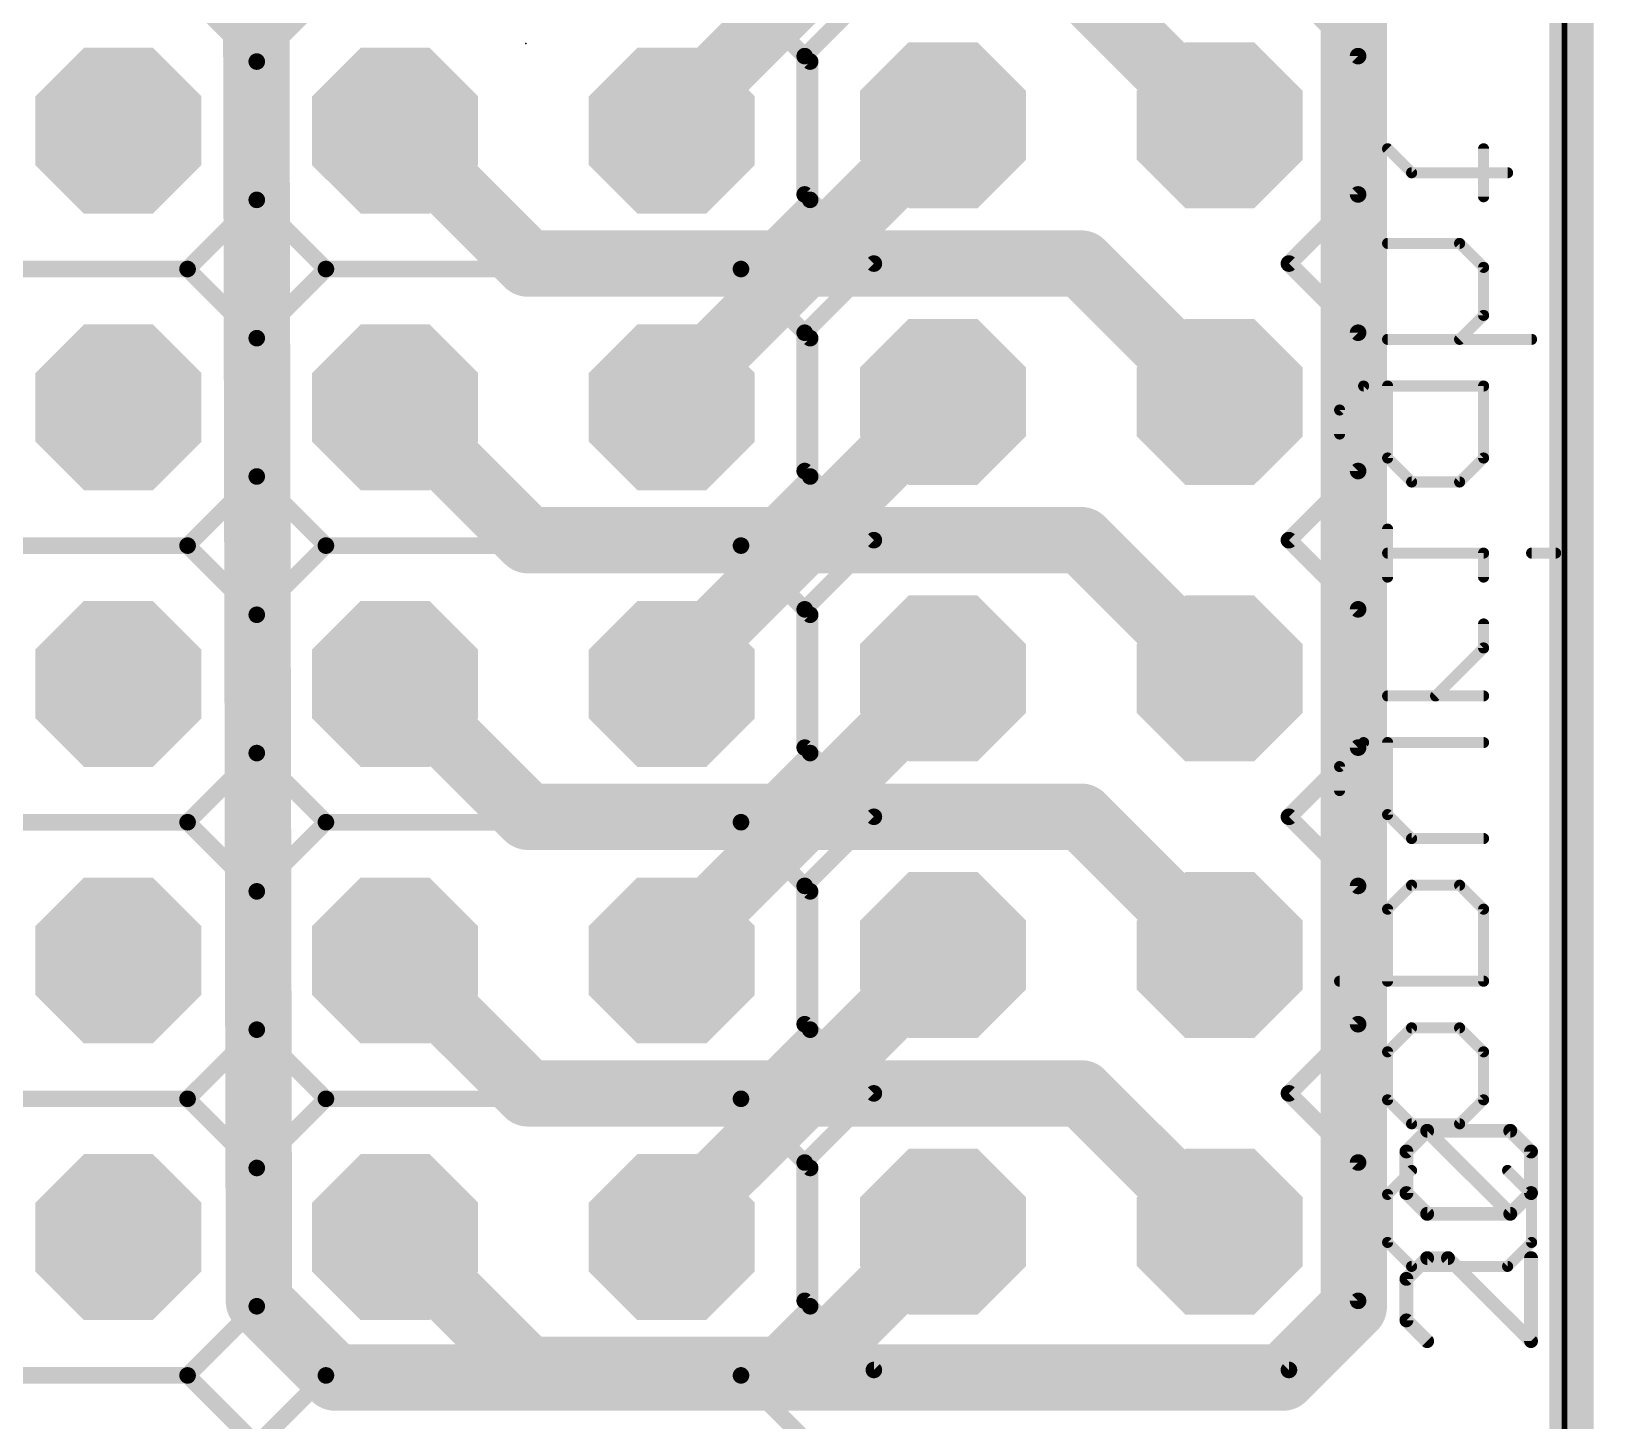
# Model space of a CAD drawing. Extents: x 0.7 to 92.9, y 0.2 to 40.4.
# Drawn here: x 36.46 to 50.8, y 7.2 to 19.96 of the extents above; entities that cross this region are included whole.
import ezdxf

# ---------------------------------------------------------------- set-up
doc = ezdxf.new("R2010")
doc.units = 0
for name, color, linetype in [('1', 14, 'CONTINUOUS'), ('16', 174, 'CONTINUOUS'), ('17', 94, 'CONTINUOUS'), ('20', 178, 'CONTINUOUS'), ('21', 250, 'CONTINUOUS'), ('23', 178, 'CONTINUOUS'), ('51', 250, 'CONTINUOUS')]:
    doc.layers.add(name, color=color, linetype=linetype)

# ---------------------------------------------------------------- blocks, each defined once
blk = doc.blocks.new('RECT')
blk.add_solid([(-0.5, -0.5), (0.5, -0.5), (-0.5, 0.5), (0.5, 0.5)])
blk = doc.blocks.new('OCTAGONP')
at = {"const_width": 0.5}
blk.add_lwpolyline([(-0.25, -0.1036), (-0.25, 0.1036), (-0.1036, 0.25), (0.1036, 0.25), (0.25, 0.1036), (0.25, -0.1036), (0.1036, -0.25), (-0.1036, -0.25), (-0.25, -0.1036), (-0.25, 0.1036)], dxfattribs=at)

msp = doc.modelspace()

# ---------------------------------------------------------------- linework, layer by layer
at = {"layer": '1', "const_width": 0.6096}
for points in [[(44.83, 19.1), (43.56, 17.83)], [(41.02, 17.83), (39.8, 19.05)], [(43.56, 17.83), (41.02, 17.83)], [(41.02, 15.29), (39.8, 16.51)], [(44.83, 16.56), (43.56, 15.29)], [(43.56, 15.29), (41.02, 15.29)], [(41.02, 12.75), (39.8, 13.97)], [(44.83, 14.02), (43.56, 12.75)], [(43.56, 12.75), (41.02, 12.75)], [(44.83, 11.48), (43.56, 10.21)], [(41.02, 10.21), (39.8, 11.43)], [(43.56, 10.21), (41.02, 10.21)], [(41.02, 7.67), (39.8, 8.89)], [(44.83, 8.94), (43.56, 7.67)], [(43.56, 7.67), (41.02, 7.67)]]:
    msp.add_lwpolyline(points, dxfattribs=at)
at = {"layer": '1', "const_width": 0.3048}
for points in [[(44.9378, 18.9922, 1), (44.7222, 19.2078)], [(39.9078, 19.1578, 1), (39.6922, 18.9422)], [(41.02, 17.9824, 1), (41.02, 17.6776)], [(40.9122, 17.7222, 1), (41.1278, 17.9378)], [(43.4522, 17.9378, 1), (43.6678, 17.7222)], [(43.56, 17.6776, 1), (43.56, 17.9824)], [(39.9078, 16.6178, 1), (39.6922, 16.4022)], [(44.9378, 16.4522, 1), (44.7222, 16.6678)], [(41.02, 15.4424, 1), (41.02, 15.1376)], [(40.9122, 15.1822, 1), (41.1278, 15.3978)], [(43.4522, 15.3978, 1), (43.6678, 15.1822)], [(43.56, 15.1376, 1), (43.56, 15.4424)], [(39.9078, 14.0778, 1), (39.6922, 13.8622)], [(44.9378, 13.9122, 1), (44.7222, 14.1278)], [(41.02, 12.9024, 1), (41.02, 12.5976)], [(43.56, 12.5976, 1), (43.56, 12.9024)], [(40.9122, 12.6422, 1), (41.1278, 12.8578)], [(43.4522, 12.8578, 1), (43.6678, 12.6422)], [(44.9378, 11.3722, 1), (44.7222, 11.5878)], [(39.9078, 11.5378, 1), (39.6922, 11.3222)], [(41.02, 10.3624, 1), (41.02, 10.0576)], [(43.56, 10.0576, 1), (43.56, 10.3624)], [(40.9122, 10.1022, 1), (41.1278, 10.3178)], [(43.4522, 10.3178, 1), (43.6678, 10.1022)], [(39.9078, 8.9978, 1), (39.6922, 8.7822)], [(44.9378, 8.8322, 1), (44.7222, 9.0478)], [(41.02, 7.8224, 1), (41.02, 7.5176)], [(40.9122, 7.5622, 1), (41.1278, 7.7778)], [(43.4522, 7.7778, 1), (43.6678, 7.5622)], [(43.56, 7.5176, 1), (43.56, 7.8224)]]:
    msp.add_lwpolyline(points, format="xyb", dxfattribs=at)
at = {"layer": '16'}
for points, const_width in [([(50.6, 40.2), (50.6, 0.55)], 0.4064), ([(43.56, 20.37), (42.34, 19.15)], 0.6096), ([(47.37, 19.1), (46.1, 20.37)], 0.6096), ([(42.34, 19.15), (42.34, 19.05)], 0.6096), ([(43.56, 17.83), (42.34, 16.61)], 0.6096), ([(46.1, 17.83), (43.56, 17.83)], 0.6096), ([(47.37, 16.56), (46.1, 17.83)], 0.6096), ([(42.34, 16.61), (42.34, 16.51)], 0.6096), ([(43.56, 15.29), (42.34, 14.07)], 0.6096), ([(46.1, 15.29), (43.56, 15.29)], 0.6096), ([(47.37, 14.02), (46.1, 15.29)], 0.6096), ([(42.34, 14.07), (42.34, 13.97)], 0.6096), ([(43.56, 12.75), (42.34, 11.53)], 0.6096), ([(46.1, 12.75), (43.56, 12.75)], 0.6096), ([(47.37, 11.48), (46.1, 12.75)], 0.6096), ([(42.34, 11.53), (42.34, 11.43)], 0.6096), ([(43.56, 10.21), (42.34, 8.99)], 0.6096), ([(46.1, 10.21), (43.56, 10.21)], 0.6096), ([(47.37, 8.94), (46.1, 10.21)], 0.6096), ([(42.34, 8.99), (42.34, 8.89)], 0.6096)]:
    msp.add_lwpolyline(points, dxfattribs=dict(at, const_width=const_width))
at = {"layer": '16', "const_width": 0.3048}
for points in [[(42.2322, 19.2578, 1), (42.4478, 19.0422)], [(42.4924, 19.15, 1), (42.1876, 19.15)], [(47.2622, 18.9922, 1), (47.4778, 19.2078)], [(42.1876, 19.05, 1), (42.4924, 19.05)], [(43.56, 17.9824, 1), (43.56, 17.6776)], [(43.6678, 17.7222, 1), (43.4522, 17.9378)], [(46.2078, 17.9378, 1), (45.9922, 17.7222)], [(46.1, 17.6776, 1), (46.1, 17.9824)], [(42.2322, 16.7178, 1), (42.4478, 16.5022)], [(42.4924, 16.61, 1), (42.1876, 16.61)], [(47.2622, 16.4522, 1), (47.4778, 16.6678)], [(42.1876, 16.51, 1), (42.4924, 16.51)], [(43.56, 15.4424, 1), (43.56, 15.1376)], [(43.6678, 15.1822, 1), (43.4522, 15.3978)], [(46.2078, 15.3978, 1), (45.9922, 15.1822)], [(46.1, 15.1376, 1), (46.1, 15.4424)], [(42.4924, 14.07, 1), (42.1876, 14.07)], [(42.2322, 14.1778, 1), (42.4478, 13.9622)], [(47.2622, 13.9122, 1), (47.4778, 14.1278)], [(42.1876, 13.97, 1), (42.4924, 13.97)], [(43.56, 12.9024, 1), (43.56, 12.5976)], [(43.6678, 12.6422, 1), (43.4522, 12.8578)], [(46.2078, 12.8578, 1), (45.9922, 12.6422)], [(46.1, 12.5976, 1), (46.1, 12.9024)], [(42.2322, 11.6378, 1), (42.4478, 11.4222)], [(42.4924, 11.53, 1), (42.1876, 11.53)], [(47.2622, 11.3722, 1), (47.4778, 11.5878)], [(42.1876, 11.43, 1), (42.4924, 11.43)], [(43.56, 10.3624, 1), (43.56, 10.0576)], [(43.6678, 10.1022, 1), (43.4522, 10.3178)], [(46.2078, 10.3178, 1), (45.9922, 10.1022)], [(46.1, 10.0576, 1), (46.1, 10.3624)], [(42.2322, 9.0978, 1), (42.4478, 8.8822)], [(42.4924, 8.99, 1), (42.1876, 8.99)], [(47.2622, 8.8322, 1), (47.4778, 9.0478)], [(42.1876, 8.89, 1), (42.4924, 8.89)]]:
    msp.add_lwpolyline(points, format="xyb", dxfattribs=at)
at = {"layer": '20', "const_width": 0.05}
msp.add_lwpolyline([(50.535, 3.31), (50.535, 37.31)], dxfattribs=at)
at = {"layer": '21'}
for points, const_width in [([(37.895, 20.32), (38.53, 19.685)], 0.1524), ([(38.53, 19.685), (39.165, 20.32)], 0.1524), ([(42.975, 20.32), (43.61, 19.685)], 0.1524), ([(43.56, 19.735), (44.195, 20.37)], 0.1524), ([(48.005, 20.37), (48.64, 19.735)], 0.1524), ([(43.56, 18.465), (43.56, 19.735)], 0.1524), ([(48.64, 19.735), (48.64, 18.465)], 0.1524), ([(38.53, 19.685), (38.53, 18.415)], 0.1524), ([(38.53, 18.415), (38.53, 19.685)], 0.1524), ([(43.61, 19.685), (43.61, 18.415)], 0.1524), ([(44.195, 17.83), (43.56, 18.465)], 0.1524), ([(48.64, 18.465), (48.005, 17.83)], 0.1524), ([(37.895, 17.78), (38.53, 18.415)], 0.1524), ([(39.165, 17.78), (38.53, 18.415)], 0.1524), ([(42.975, 17.78), (43.61, 18.415)], 0.1524), ([(34.085, 17.78), (37.895, 17.78)], 0.1524), ([(38.53, 17.145), (37.895, 17.78)], 0.1524), ([(38.53, 17.145), (39.165, 17.78)], 0.1524), ([(39.165, 17.78), (42.975, 17.78)], 0.1524), ([(43.61, 17.145), (42.975, 17.78)], 0.1524), ([(44.195, 17.83), (43.56, 17.195)], 0.1524), ([(48.64, 17.195), (48.005, 17.83)], 0.1524), ([(38.53, 15.875), (38.53, 17.145)], 0.1524), ([(38.53, 15.875), (38.53, 17.145)], 0.1524), ([(43.56, 15.925), (43.56, 17.195)], 0.1524), ([(43.61, 15.875), (43.61, 17.145)], 0.1524), ([(48.64, 17.195), (48.64, 15.925)], 0.1524), ([(37.895, 15.24), (38.53, 15.875)], 0.1524), ([(39.165, 15.24), (38.53, 15.875)], 0.1524), ([(42.975, 15.24), (43.61, 15.875)], 0.1524), ([(44.195, 15.29), (43.56, 15.925)], 0.1524), ([(48.64, 15.925), (48.005, 15.29)], 0.1524), ([(43.56, 14.655), (44.195, 15.29)], 0.1524), ([(48.005, 15.29), (48.64, 14.655)], 0.1524), ([(34.085, 15.24), (37.895, 15.24)], 0.1524), ([(38.53, 14.605), (37.895, 15.24)], 0.1524), ([(38.53, 14.605), (39.165, 15.24)], 0.1524), ([(39.165, 15.24), (42.975, 15.24)], 0.1524), ([(43.61, 14.605), (42.975, 15.24)], 0.1524), ([(38.53, 13.335), (38.53, 14.605)], 0.1524), ([(38.53, 13.335), (38.53, 14.605)], 0.1524), ([(43.56, 14.655), (43.56, 13.385)], 0.1524), ([(43.61, 13.335), (43.61, 14.605)], 0.1524), ([(48.64, 14.655), (48.64, 13.385)], 0.1524), ([(37.895, 12.7), (38.53, 13.335)], 0.1524), ([(39.165, 12.7), (38.53, 13.335)], 0.1524), ([(42.975, 12.7), (43.61, 13.335)], 0.1524), ([(44.195, 12.75), (43.56, 13.385)], 0.1524), ([(48.005, 12.75), (48.64, 13.385)], 0.1524), ([(34.085, 12.7), (37.895, 12.7)], 0.1524), ([(38.53, 12.065), (37.895, 12.7)], 0.1524), ([(38.53, 12.065), (39.165, 12.7)], 0.1524), ([(39.165, 12.7), (42.975, 12.7)], 0.1524), ([(43.61, 12.065), (42.975, 12.7)], 0.1524), ([(44.195, 12.75), (43.56, 12.115)], 0.1524), ([(48.005, 12.75), (48.64, 12.115)], 0.1524), ([(38.53, 10.795), (38.53, 12.065)], 0.1524), ([(38.53, 10.795), (38.53, 12.065)], 0.1524), ([(43.56, 12.115), (43.56, 10.845)], 0.1524), ([(43.61, 10.795), (43.61, 12.065)], 0.1524), ([(48.64, 12.115), (48.64, 10.845)], 0.1524), ([(44.195, 10.21), (43.56, 10.845)], 0.1524), ([(48.005, 10.21), (48.64, 10.845)], 0.1524), ([(37.895, 10.16), (38.53, 10.795)], 0.1524), ([(39.165, 10.16), (38.53, 10.795)], 0.1524), ([(42.975, 10.16), (43.61, 10.795)], 0.1524), ([(34.085, 10.16), (37.895, 10.16)], 0.1524), ([(38.53, 9.525), (37.895, 10.16)], 0.1524), ([(38.53, 9.525), (39.165, 10.16)], 0.1524), ([(39.165, 10.16), (42.975, 10.16)], 0.1524), ([(43.61, 9.525), (42.975, 10.16)], 0.1524), ([(44.195, 10.21), (43.56, 9.575)], 0.1524), ([(48.005, 10.21), (48.64, 9.575)], 0.1524), ([(49.0835, 9.6761), (49.2742, 9.8667)], 0.127), ([(49.2742, 9.8667), (50.0368, 9.8667)], 0.127), ([(50.0368, 9.1041), (49.2742, 9.8667)], 0.127), ([(50.0368, 9.8667), (50.2275, 9.6761)], 0.127), ([(43.56, 9.575), (43.56, 8.305)], 0.1524), ([(48.64, 9.575), (48.64, 8.305)], 0.1524), ([(49.0835, 9.2948), (49.0835, 9.6761)], 0.127), ([(50.2275, 9.6761), (50.2275, 9.2948)], 0.127), ([(38.53, 8.255), (38.53, 9.525)], 0.1524), ([(38.53, 8.255), (38.53, 9.525)], 0.1524), ([(43.61, 8.255), (43.61, 9.525)], 0.1524), ([(49.2742, 9.1041), (49.0835, 9.2948)], 0.127), ([(50.2275, 9.2948), (50.0368, 9.1041)], 0.127), ([(50.0368, 9.1041), (49.2742, 9.1041)], 0.127), ([(49.2742, 8.6974), (49.0835, 8.5067)], 0.127), ([(49.4649, 8.6974), (49.2742, 8.6974)], 0.127), ([(50.2275, 7.9347), (49.4649, 8.6974)], 0.127), ([(50.2275, 8.6974), (50.2275, 7.9347)], 0.127), ([(49.0835, 8.5067), (49.0835, 8.1254)], 0.127), ([(37.895, 7.62), (38.53, 8.255)], 0.1524), ([(39.165, 7.62), (38.53, 8.255)], 0.1524), ([(42.975, 7.62), (43.61, 8.255)], 0.1524), ([(44.195, 7.67), (43.56, 8.305)], 0.1524), ([(48.64, 8.305), (48.005, 7.67)], 0.1524), ([(49.0835, 8.1254), (49.2742, 7.9347)], 0.127), ([(48.005, 7.67), (44.195, 7.67)], 0.1524), ([(34.085, 7.62), (37.895, 7.62)], 0.1524), ([(38.53, 6.985), (37.895, 7.62)], 0.1524), ([(38.53, 6.985), (39.165, 7.62)], 0.1524), ([(39.165, 7.62), (42.975, 7.62)], 0.1524), ([(43.61, 6.985), (42.975, 7.62)], 0.1524)]:
    msp.add_lwpolyline(points, dxfattribs=dict(at, const_width=const_width))
for points, const_width in [([(43.5981, 19.735, 1), (43.5219, 19.735)], 0.0762), ([(43.5331, 19.7619, 1), (43.5869, 19.7081)], 0.0762), ([(48.6781, 19.735, 1), (48.6019, 19.735)], 0.0762), ([(48.6131, 19.7081, 1), (48.6669, 19.7619)], 0.0762), ([(38.5681, 19.685, 1), (38.4919, 19.685)], 0.0762), ([(38.5681, 19.685, 1), (38.4919, 19.685)], 0.0762), ([(38.5031, 19.7119, 1), (38.5569, 19.6581)], 0.0762), ([(38.5031, 19.6581, 1), (38.5569, 19.7119)], 0.0762), ([(43.6481, 19.685, 1), (43.5719, 19.685)], 0.0762), ([(43.5831, 19.6581, 1), (43.6369, 19.7119)], 0.0762), ([(43.5219, 18.465, 1), (43.5981, 18.465)], 0.0762), ([(43.5869, 18.4919, 1), (43.5331, 18.4381)], 0.0762), ([(48.6019, 18.465, 1), (48.6781, 18.465)], 0.0762), ([(48.6669, 18.4381, 1), (48.6131, 18.4919)], 0.0762), ([(38.4919, 18.415, 1), (38.5681, 18.415)], 0.0762), ([(38.4919, 18.415, 1), (38.5681, 18.415)], 0.0762), ([(38.5569, 18.4419, 1), (38.5031, 18.3881)], 0.0762), ([(38.5569, 18.3881, 1), (38.5031, 18.4419)], 0.0762), ([(43.5719, 18.415, 1), (43.6481, 18.415)], 0.0762), ([(43.6369, 18.3881, 1), (43.5831, 18.4419)], 0.0762), ([(37.9219, 17.8069, 1), (37.8681, 17.7531)], 0.0762), ([(37.8681, 17.8069, 1), (37.9219, 17.7531)], 0.0762), ([(37.895, 17.7419, 1), (37.895, 17.8181)], 0.0762), ([(39.165, 17.8181, 1), (39.165, 17.7419)], 0.0762), ([(39.1919, 17.7531, 1), (39.1381, 17.8069)], 0.0762), ([(39.1381, 17.7531, 1), (39.1919, 17.8069)], 0.0762), ([(43.0019, 17.8069, 1), (42.9481, 17.7531)], 0.0762), ([(42.9481, 17.8069, 1), (43.0019, 17.7531)], 0.0762), ([(42.975, 17.7419, 1), (42.975, 17.8181)], 0.0762), ([(44.2219, 17.8031, 1), (44.1681, 17.8569)], 0.0762), ([(44.1681, 17.8031, 1), (44.2219, 17.8569)], 0.0762), ([(48.0319, 17.8569, 1), (47.9781, 17.8031)], 0.0762), ([(47.9781, 17.8569, 1), (48.0319, 17.8031)], 0.0762), ([(38.5681, 17.145, 1), (38.4919, 17.145)], 0.0762), ([(38.5681, 17.145, 1), (38.4919, 17.145)], 0.0762), ([(43.5981, 17.195, 1), (43.5219, 17.195)], 0.0762), ([(43.5331, 17.2219, 1), (43.5869, 17.1681)], 0.0762), ([(43.6481, 17.145, 1), (43.5719, 17.145)], 0.0762), ([(48.6781, 17.195, 1), (48.6019, 17.195)], 0.0762), ([(48.6131, 17.1681, 1), (48.6669, 17.2219)], 0.0762), ([(38.5031, 17.1719, 1), (38.5569, 17.1181)], 0.0762), ([(38.5031, 17.1181, 1), (38.5569, 17.1719)], 0.0762), ([(43.5831, 17.1181, 1), (43.6369, 17.1719)], 0.0762), ([(38.5569, 15.9019, 1), (38.5031, 15.8481)], 0.0762), ([(38.5569, 15.8481, 1), (38.5031, 15.9019)], 0.0762), ([(43.5219, 15.925, 1), (43.5981, 15.925)], 0.0762), ([(43.5869, 15.9519, 1), (43.5331, 15.8981)], 0.0762), ([(43.6369, 15.8481, 1), (43.5831, 15.9019)], 0.0762), ([(48.6019, 15.925, 1), (48.6781, 15.925)], 0.0762), ([(48.6669, 15.8981, 1), (48.6131, 15.9519)], 0.0762), ([(38.4919, 15.875, 1), (38.5681, 15.875)], 0.0762), ([(38.4919, 15.875, 1), (38.5681, 15.875)], 0.0762), ([(43.5719, 15.875, 1), (43.6481, 15.875)], 0.0762), ([(44.2219, 15.2631, 1), (44.1681, 15.3169)], 0.0762), ([(44.1681, 15.2631, 1), (44.2219, 15.3169)], 0.0762), ([(48.0319, 15.3169, 1), (47.9781, 15.2631)], 0.0762), ([(47.9781, 15.3169, 1), (48.0319, 15.2631)], 0.0762), ([(37.9219, 15.2669, 1), (37.8681, 15.2131)], 0.0762), ([(37.8681, 15.2669, 1), (37.9219, 15.2131)], 0.0762), ([(37.895, 15.2019, 1), (37.895, 15.2781)], 0.0762), ([(39.165, 15.2781, 1), (39.165, 15.2019)], 0.0762), ([(39.1919, 15.2131, 1), (39.1381, 15.2669)], 0.0762), ([(39.1381, 15.2131, 1), (39.1919, 15.2669)], 0.0762), ([(43.0019, 15.2669, 1), (42.9481, 15.2131)], 0.0762), ([(42.9481, 15.2669, 1), (43.0019, 15.2131)], 0.0762), ([(42.975, 15.2019, 1), (42.975, 15.2781)], 0.0762), ([(38.5681, 14.605, 1), (38.4919, 14.605)], 0.0762), ([(38.5681, 14.605, 1), (38.4919, 14.605)], 0.0762), ([(38.5031, 14.6319, 1), (38.5569, 14.5781)], 0.0762), ([(38.5031, 14.5781, 1), (38.5569, 14.6319)], 0.0762), ([(43.5981, 14.655, 1), (43.5219, 14.655)], 0.0762), ([(43.5331, 14.6819, 1), (43.5869, 14.6281)], 0.0762), ([(43.6481, 14.605, 1), (43.5719, 14.605)], 0.0762), ([(43.5831, 14.5781, 1), (43.6369, 14.6319)], 0.0762), ([(48.6781, 14.655, 1), (48.6019, 14.655)], 0.0762), ([(48.6131, 14.6281, 1), (48.6669, 14.6819)], 0.0762), ([(38.4919, 13.335, 1), (38.5681, 13.335)], 0.0762), ([(38.4919, 13.335, 1), (38.5681, 13.335)], 0.0762), ([(38.5569, 13.3619, 1), (38.5031, 13.3081)], 0.0762), ([(38.5569, 13.3081, 1), (38.5031, 13.3619)], 0.0762), ([(43.5219, 13.385, 1), (43.5981, 13.385)], 0.0762), ([(43.5869, 13.4119, 1), (43.5331, 13.3581)], 0.0762), ([(43.5719, 13.335, 1), (43.6481, 13.335)], 0.0762), ([(43.6369, 13.3081, 1), (43.5831, 13.3619)], 0.0762), ([(48.6019, 13.385, 1), (48.6781, 13.385)], 0.0762), ([(48.6669, 13.3581, 1), (48.6131, 13.4119)], 0.0762), ([(37.9219, 12.7269, 1), (37.8681, 12.6731)], 0.0762), ([(37.895, 12.6619, 1), (37.895, 12.7381)], 0.0762), ([(39.165, 12.7381, 1), (39.165, 12.6619)], 0.0762), ([(39.1919, 12.6731, 1), (39.1381, 12.7269)], 0.0762), ([(43.0019, 12.7269, 1), (42.9481, 12.6731)], 0.0762), ([(42.975, 12.6619, 1), (42.975, 12.7381)], 0.0762), ([(44.2219, 12.7231, 1), (44.1681, 12.7769)], 0.0762), ([(44.1681, 12.7231, 1), (44.2219, 12.7769)], 0.0762), ([(48.0319, 12.7769, 1), (47.9781, 12.7231)], 0.0762), ([(47.9781, 12.7769, 1), (48.0319, 12.7231)], 0.0762), ([(37.8681, 12.7269, 1), (37.9219, 12.6731)], 0.0762), ([(39.1381, 12.6731, 1), (39.1919, 12.7269)], 0.0762), ([(42.9481, 12.7269, 1), (43.0019, 12.6731)], 0.0762), ([(38.5681, 12.065, 1), (38.4919, 12.065)], 0.0762), ([(38.5681, 12.065, 1), (38.4919, 12.065)], 0.0762), ([(38.5031, 12.0919, 1), (38.5569, 12.0381)], 0.0762), ([(38.5031, 12.0381, 1), (38.5569, 12.0919)], 0.0762), ([(43.5981, 12.115, 1), (43.5219, 12.115)], 0.0762), ([(43.5331, 12.1419, 1), (43.5869, 12.0881)], 0.0762), ([(43.6481, 12.065, 1), (43.5719, 12.065)], 0.0762), ([(43.5831, 12.0381, 1), (43.6369, 12.0919)], 0.0762), ([(48.6781, 12.115, 1), (48.6019, 12.115)], 0.0762), ([(48.6131, 12.0881, 1), (48.6669, 12.1419)], 0.0762), ([(43.5869, 10.8719, 1), (43.5331, 10.8181)], 0.0762), ([(48.6669, 10.8181, 1), (48.6131, 10.8719)], 0.0762), ([(38.4919, 10.795, 1), (38.5681, 10.795)], 0.0762), ([(38.4919, 10.795, 1), (38.5681, 10.795)], 0.0762), ([(38.5569, 10.8219, 1), (38.5031, 10.7681)], 0.0762), ([(38.5569, 10.7681, 1), (38.5031, 10.8219)], 0.0762), ([(43.5219, 10.845, 1), (43.5981, 10.845)], 0.0762), ([(43.5719, 10.795, 1), (43.6481, 10.795)], 0.0762), ([(43.6369, 10.7681, 1), (43.5831, 10.8219)], 0.0762), ([(48.6019, 10.845, 1), (48.6781, 10.845)], 0.0762), ([(37.9219, 10.1869, 1), (37.8681, 10.1331)], 0.0762), ([(37.8681, 10.1869, 1), (37.9219, 10.1331)], 0.0762), ([(37.895, 10.1219, 1), (37.895, 10.1981)], 0.0762), ([(39.165, 10.1981, 1), (39.165, 10.1219)], 0.0762), ([(39.1919, 10.1331, 1), (39.1381, 10.1869)], 0.0762), ([(39.1381, 10.1331, 1), (39.1919, 10.1869)], 0.0762), ([(43.0019, 10.1869, 1), (42.9481, 10.1331)], 0.0762), ([(42.9481, 10.1869, 1), (43.0019, 10.1331)], 0.0762), ([(42.975, 10.1219, 1), (42.975, 10.1981)], 0.0762), ([(44.2219, 10.1831, 1), (44.1681, 10.2369)], 0.0762), ([(44.1681, 10.1831, 1), (44.2219, 10.2369)], 0.0762), ([(48.0319, 10.2369, 1), (47.9781, 10.1831)], 0.0762), ([(47.9781, 10.2369, 1), (48.0319, 10.1831)], 0.0762), ([(49.2742, 9.8985, 1), (49.2742, 9.835)], 0.0635), ([(49.2966, 9.8892, 1), (49.2517, 9.8443)], 0.0635), ([(49.2966, 9.8443, 1), (49.2517, 9.8892)], 0.0635), ([(50.0593, 9.8892, 1), (50.0144, 9.8443)], 0.0635), ([(50.0368, 9.835, 1), (50.0368, 9.8985)], 0.0635), ([(43.5981, 9.575, 1), (43.5219, 9.575)], 0.0762), ([(43.5331, 9.6019, 1), (43.5869, 9.5481)], 0.0762), ([(48.6781, 9.575, 1), (48.6019, 9.575)], 0.0762), ([(48.6131, 9.5481, 1), (48.6669, 9.6019)], 0.0762), ([(49.1153, 9.6761, 1), (49.0518, 9.6761)], 0.0635), ([(49.0611, 9.6985, 1), (49.106, 9.6536)], 0.0635), ([(50.2593, 9.6761, 1), (50.1957, 9.6761)], 0.0635), ([(50.205, 9.6536, 1), (50.25, 9.6985)], 0.0635), ([(38.5681, 9.525, 1), (38.4919, 9.525)], 0.0762), ([(38.5681, 9.525, 1), (38.4919, 9.525)], 0.0762), ([(38.5031, 9.5519, 1), (38.5569, 9.4981)], 0.0762), ([(38.5031, 9.4981, 1), (38.5569, 9.5519)], 0.0762), ([(43.6481, 9.525, 1), (43.5719, 9.525)], 0.0762), ([(43.5831, 9.4981, 1), (43.6369, 9.5519)], 0.0762), ([(49.0518, 9.2948, 1), (49.1153, 9.2948)], 0.0635), ([(49.106, 9.3172, 1), (49.0611, 9.2723)], 0.0635), ([(50.1957, 9.2948, 1), (50.2593, 9.2948)], 0.0635), ([(50.25, 9.2723, 1), (50.205, 9.3172)], 0.0635), ([(49.2742, 9.1359, 1), (49.2742, 9.0724)], 0.0635), ([(49.2517, 9.0816, 1), (49.2966, 9.1266)], 0.0635), ([(50.0144, 9.1266, 1), (50.0593, 9.0816)], 0.0635), ([(50.0144, 9.0816, 1), (50.0593, 9.1266)], 0.0635), ([(50.0368, 9.0724, 1), (50.0368, 9.1359)], 0.0635), ([(49.2742, 8.7291, 1), (49.2742, 8.6656)], 0.0635), ([(49.2966, 8.6749, 1), (49.2517, 8.7198)], 0.0635), ([(49.4873, 8.7198, 1), (49.4424, 8.6749)], 0.0635), ([(49.4649, 8.6656, 1), (49.4649, 8.7291)], 0.0635), ([(50.2593, 8.6974, 1), (50.1957, 8.6974)], 0.0635), ([(49.1153, 8.5067, 1), (49.0518, 8.5067)], 0.0635), ([(49.0611, 8.5291, 1), (49.106, 8.4842)], 0.0635), ([(38.5569, 8.2819, 1), (38.5031, 8.2281)], 0.0762), ([(38.5569, 8.2281, 1), (38.5031, 8.2819)], 0.0762), ([(43.5219, 8.305, 1), (43.5981, 8.305)], 0.0762), ([(43.5869, 8.3319, 1), (43.5331, 8.2781)], 0.0762), ([(43.6369, 8.2281, 1), (43.5831, 8.2819)], 0.0762), ([(48.6019, 8.305, 1), (48.6781, 8.305)], 0.0762), ([(48.6669, 8.2781, 1), (48.6131, 8.3319)], 0.0762), ([(38.4919, 8.255, 1), (38.5681, 8.255)], 0.0762), ([(38.4919, 8.255, 1), (38.5681, 8.255)], 0.0762), ([(43.5719, 8.255, 1), (43.6481, 8.255)], 0.0762), ([(49.106, 8.1478, 1), (49.0611, 8.1029)], 0.0635), ([(49.0518, 8.1254, 1), (49.1153, 8.1254)], 0.0635), ([(49.2517, 7.9123, 1), (49.2966, 7.9572)], 0.0635), ([(50.1957, 7.9347, 1), (50.2593, 7.9347)], 0.0635), ([(50.205, 7.9123, 1), (50.25, 7.9572)], 0.0635), ([(44.195, 7.7081, 1), (44.195, 7.6319)], 0.0762), ([(48.005, 7.6319, 1), (48.005, 7.7081)], 0.0762), ([(37.9219, 7.6469, 1), (37.8681, 7.5931)], 0.0762), ([(37.8681, 7.6469, 1), (37.9219, 7.5931)], 0.0762), ([(37.895, 7.5819, 1), (37.895, 7.6581)], 0.0762), ([(39.165, 7.6581, 1), (39.165, 7.5819)], 0.0762), ([(39.1919, 7.5931, 1), (39.1381, 7.6469)], 0.0762), ([(39.1381, 7.5931, 1), (39.1919, 7.6469)], 0.0762), ([(43.0019, 7.6469, 1), (42.9481, 7.5931)], 0.0762), ([(42.9481, 7.6469, 1), (43.0019, 7.5931)], 0.0762), ([(42.975, 7.5819, 1), (42.975, 7.6581)], 0.0762), ([(44.1681, 7.6431, 1), (44.2219, 7.6969)], 0.0762), ([(47.9781, 7.6969, 1), (48.0319, 7.6431)], 0.0762)]:
    msp.add_lwpolyline(points, format="xyb", dxfattribs=dict(at, const_width=const_width))
at = {"layer": '23'}
msp.add_point((41, 19.85), dxfattribs=at)
at = {"layer": '51'}
for points, const_width in [([(38.5, 32.55), (38.55, 8.3)], 0.6096), ([(48.6, 8.25), (48.6, 32.4)], 0.6096), ([(49.1311, 18.6641), (48.9108, 18.8844)], 0.1016), ([(49.7921, 18.4437), (49.7921, 18.8844)], 0.1016), ([(50.0124, 18.6641), (49.1311, 18.6641)], 0.1016), ([(49.5718, 18.0153), (48.9108, 18.0153)], 0.1016), ([(49.7921, 17.795), (49.5718, 18.0153)], 0.1016), ([(49.7921, 17.3543), (49.7921, 17.795)], 0.1016), ([(49.5718, 17.134), (49.7921, 17.3543)], 0.1016), ([(50.2327, 17.134), (48.9108, 17.134)], 0.1016), ([(48.4702, 16.4853), (48.6905, 16.7056)], 0.1016), ([(48.6905, 16.7056), (49.7921, 16.7056)], 0.1016), ([(48.9108, 16.0446), (48.9108, 16.7056)], 0.1016), ([(49.7921, 16.7056), (49.7921, 16.0446)], 0.1016), ([(48.4702, 16.2649), (48.4702, 16.4853)], 0.1016), ([(49.1311, 15.8243), (48.9108, 16.0446)], 0.1016), ([(49.7921, 16.0446), (49.5718, 15.8243)], 0.1016), ([(49.5718, 15.8243), (49.1311, 15.8243)], 0.1016), ([(48.9108, 14.9511), (48.9108, 15.3918)], 0.1016), ([(49.7921, 15.1715), (48.9108, 15.1715)], 0.1016), ([(49.7921, 14.9511), (49.7921, 15.1715)], 0.1016), ([(50.4531, 15.1715), (50.2327, 15.1715)], 0.1016), ([(49.7921, 14.3003), (49.7921, 14.5207)], 0.1016), ([(49.3514, 13.8597), (49.7921, 14.3003)], 0.1016), ([(48.9108, 13.8597), (49.7921, 13.8597)], 0.1016), ([(48.6905, 13.4313), (48.4702, 13.2109)], 0.1016), ([(49.7921, 13.4313), (48.6905, 13.4313)], 0.1016), ([(48.9108, 12.7703), (48.9108, 13.4313)], 0.1016), ([(48.4702, 13.2109), (48.4702, 12.9906)], 0.1016), ([(49.1311, 12.55), (48.9108, 12.7703)], 0.1016), ([(49.7921, 12.55), (49.1311, 12.55)], 0.1016), ([(49.1311, 12.1215), (48.9108, 11.9012)], 0.1016), ([(49.5718, 12.1215), (49.1311, 12.1215)], 0.1016), ([(49.7921, 11.9012), (49.5718, 12.1215)], 0.1016), ([(48.9108, 11.9012), (48.9108, 11.2403)], 0.1016), ([(49.7921, 11.2403), (49.7921, 11.9012)], 0.1016), ([(48.4702, 11.2403), (49.7921, 11.2403)], 0.1016), ([(48.9108, 10.5915), (49.1311, 10.8118)], 0.1016), ([(49.1311, 10.8118), (49.5718, 10.8118)], 0.1016), ([(49.5718, 10.8118), (49.7921, 10.5915)], 0.1016), ([(48.9108, 10.1508), (48.9108, 10.5915)], 0.1016), ([(49.7921, 10.5915), (49.7921, 10.1508)], 0.1016), ([(49.1311, 9.9305), (48.9108, 10.1508)], 0.1016), ([(49.7921, 10.1508), (49.5718, 9.9305)], 0.1016), ([(49.5718, 9.9305), (49.1311, 9.9305)], 0.1016), ([(48.9108, 9.2818), (49.1311, 9.5021)], 0.1016), ([(50.0124, 9.5021), (50.2327, 9.2818)], 0.1016), ([(48.9108, 8.8411), (48.9108, 9.2818)], 0.1016), ([(50.2327, 9.2818), (50.2327, 8.8411)], 0.1016), ([(49.1311, 8.6208), (48.9108, 8.8411)], 0.1016), ([(50.2327, 8.8411), (50.0124, 8.6208)], 0.1016), ([(50.0124, 8.6208), (49.1311, 8.6208)], 0.1016), ([(38.55, 8.3), (39.25, 7.6)], 0.6096), ([(47.95, 7.6), (48.6, 8.25)], 0.6096), ([(39.25, 7.6), (47.95, 7.6)], 0.6096)]:
    msp.add_lwpolyline(points, dxfattribs=dict(at, const_width=const_width))
for points, const_width in [([(48.9288, 18.9023, 1), (48.8928, 18.8664)], 0.0508), ([(49.8175, 18.8844, 1), (49.7667, 18.8844)], 0.0508), ([(49.1311, 18.6895, 1), (49.1311, 18.6387)], 0.0508), ([(49.1132, 18.6461, 1), (49.1491, 18.682)], 0.0508), ([(50.0124, 18.6387, 1), (50.0124, 18.6895)], 0.0508), ([(49.7667, 18.4437, 1), (49.8175, 18.4437)], 0.0508), ([(48.9108, 18.0407, 1), (48.9108, 17.9899)], 0.0508), ([(49.5897, 18.0333, 1), (49.5538, 17.9973)], 0.0508), ([(49.5718, 17.9899, 1), (49.5718, 18.0407)], 0.0508), ([(49.8175, 17.795, 1), (49.7667, 17.795)], 0.0508), ([(49.7741, 17.777, 1), (49.81, 17.8129)], 0.0508), ([(49.7667, 17.3543, 1), (49.8175, 17.3543)], 0.0508), ([(49.81, 17.3364, 1), (49.7741, 17.3723)], 0.0508), ([(48.9108, 17.1594, 1), (48.9108, 17.1086)], 0.0508), ([(49.5538, 17.152, 1), (49.5897, 17.1161)], 0.0508), ([(50.2327, 17.1086, 1), (50.2327, 17.1594)], 0.0508), ([(48.6905, 16.731, 1), (48.6905, 16.6802)], 0.0508), ([(48.7084, 16.6876, 1), (48.6725, 16.7235)], 0.0508), ([(48.9362, 16.7056, 1), (48.8854, 16.7056)], 0.0508), ([(49.8175, 16.7056, 1), (49.7667, 16.7056)], 0.0508), ([(49.7921, 16.6802, 1), (49.7921, 16.731)], 0.0508), ([(48.4956, 16.4853, 1), (48.4448, 16.4853)], 0.0508), ([(48.4522, 16.5032, 1), (48.4881, 16.4673)], 0.0508), ([(48.4448, 16.2649, 1), (48.4956, 16.2649)], 0.0508), ([(48.9288, 16.0626, 1), (48.8928, 16.0266)], 0.0508), ([(48.8854, 16.0446, 1), (48.9362, 16.0446)], 0.0508), ([(49.7667, 16.0446, 1), (49.8175, 16.0446)], 0.0508), ([(49.81, 16.0266, 1), (49.7741, 16.0626)], 0.0508), ([(49.1311, 15.8497, 1), (49.1311, 15.7989)], 0.0508), ([(49.1132, 15.8063, 1), (49.1491, 15.8422)], 0.0508), ([(49.5538, 15.8422, 1), (49.5897, 15.8063)], 0.0508), ([(49.5718, 15.7989, 1), (49.5718, 15.8497)], 0.0508), ([(48.9362, 15.3918, 1), (48.8854, 15.3918)], 0.0508), ([(48.9108, 15.1969, 1), (48.9108, 15.1461)], 0.0508), ([(49.8175, 15.1715, 1), (49.7667, 15.1715)], 0.0508), ([(49.7921, 15.1461, 1), (49.7921, 15.1969)], 0.0508), ([(50.2327, 15.1969, 1), (50.2327, 15.1461)], 0.0508), ([(50.4531, 15.1461, 1), (50.4531, 15.1969)], 0.0508), ([(48.8854, 14.9511, 1), (48.9362, 14.9511)], 0.0508), ([(49.7667, 14.9511, 1), (49.8175, 14.9511)], 0.0508), ([(49.8175, 14.5207, 1), (49.7667, 14.5207)], 0.0508), ([(49.81, 14.2824, 1), (49.7741, 14.3183)], 0.0508), ([(49.7667, 14.3003, 1), (49.8175, 14.3003)], 0.0508), ([(48.9108, 13.8851, 1), (48.9108, 13.8343)], 0.0508), ([(49.3335, 13.8777, 1), (49.3694, 13.8417)], 0.0508), ([(49.7921, 13.8343, 1), (49.7921, 13.8851)], 0.0508), ([(48.6905, 13.4567, 1), (48.6905, 13.4059)], 0.0508), ([(48.7084, 13.4133, 1), (48.6725, 13.4492)], 0.0508), ([(48.9362, 13.4313, 1), (48.8854, 13.4313)], 0.0508), ([(49.7921, 13.4059, 1), (49.7921, 13.4567)], 0.0508), ([(48.4956, 13.2109, 1), (48.4448, 13.2109)], 0.0508), ([(48.4522, 13.2289, 1), (48.4881, 13.193)], 0.0508), ([(48.4448, 12.9906, 1), (48.4956, 12.9906)], 0.0508), ([(48.9288, 12.7883, 1), (48.8928, 12.7523)], 0.0508), ([(48.8854, 12.7703, 1), (48.9362, 12.7703)], 0.0508), ([(49.1311, 12.5754, 1), (49.1311, 12.5246)], 0.0508), ([(49.1132, 12.532, 1), (49.1491, 12.5679)], 0.0508), ([(49.7921, 12.5246, 1), (49.7921, 12.5754)], 0.0508), ([(49.1311, 12.1469, 1), (49.1311, 12.0961)], 0.0508), ([(49.1491, 12.1036, 1), (49.1132, 12.1395)], 0.0508), ([(49.5897, 12.1395, 1), (49.5538, 12.1036)], 0.0508), ([(49.5718, 12.0961, 1), (49.5718, 12.1469)], 0.0508), ([(48.9362, 11.9012, 1), (48.8854, 11.9012)], 0.0508), ([(48.8928, 11.9192, 1), (48.9288, 11.8833)], 0.0508), ([(49.8175, 11.9012, 1), (49.7667, 11.9012)], 0.0508), ([(49.7741, 11.8833, 1), (49.81, 11.9192)], 0.0508), ([(48.4702, 11.2657, 1), (48.4702, 11.2149)], 0.0508), ([(48.8854, 11.2403, 1), (48.9362, 11.2403)], 0.0508), ([(49.7667, 11.2403, 1), (49.8175, 11.2403)], 0.0508), ([(49.7921, 11.2149, 1), (49.7921, 11.2657)], 0.0508), ([(49.1311, 10.8372, 1), (49.1311, 10.7864)], 0.0508), ([(49.1491, 10.7938, 1), (49.1132, 10.8298)], 0.0508), ([(49.5897, 10.8298, 1), (49.5538, 10.7938)], 0.0508), ([(49.5718, 10.7864, 1), (49.5718, 10.8372)], 0.0508), ([(48.9362, 10.5915, 1), (48.8854, 10.5915)], 0.0508), ([(48.8928, 10.6094, 1), (48.9288, 10.5735)], 0.0508), ([(49.8175, 10.5915, 1), (49.7667, 10.5915)], 0.0508), ([(49.7741, 10.5735, 1), (49.81, 10.6094)], 0.0508), ([(48.9288, 10.1688, 1), (48.8928, 10.1329)], 0.0508), ([(49.81, 10.1329, 1), (49.7741, 10.1688)], 0.0508), ([(48.8854, 10.1508, 1), (48.9362, 10.1508)], 0.0508), ([(49.7667, 10.1508, 1), (49.8175, 10.1508)], 0.0508), ([(49.1311, 9.9559, 1), (49.1311, 9.9051)], 0.0508), ([(49.1132, 9.9126, 1), (49.1491, 9.9485)], 0.0508), ([(49.5538, 9.9485, 1), (49.5897, 9.9126)], 0.0508), ([(49.5718, 9.9051, 1), (49.5718, 9.9559)], 0.0508), ([(49.1491, 9.4841, 1), (49.1132, 9.52)], 0.0508), ([(50.0304, 9.52, 1), (49.9944, 9.4841)], 0.0508), ([(48.9362, 9.2818, 1), (48.8854, 9.2818)], 0.0508), ([(48.8928, 9.2997, 1), (48.9288, 9.2638)], 0.0508), ([(50.2581, 9.2818, 1), (50.2073, 9.2818)], 0.0508), ([(50.2148, 9.2638, 1), (50.2507, 9.2997)], 0.0508), ([(48.9288, 8.8591, 1), (48.8928, 8.8232)], 0.0508), ([(48.8854, 8.8411, 1), (48.9362, 8.8411)], 0.0508), ([(50.2073, 8.8411, 1), (50.2581, 8.8411)], 0.0508), ([(50.2507, 8.8232, 1), (50.2148, 8.8591)], 0.0508), ([(49.1311, 8.6462, 1), (49.1311, 8.5954)], 0.0508), ([(49.1132, 8.6028, 1), (49.1491, 8.6388)], 0.0508), ([(49.9944, 8.6388, 1), (50.0304, 8.6028)], 0.0508), ([(50.0124, 8.5954, 1), (50.0124, 8.6462)], 0.0508), ([(38.6578, 8.4078, 1), (38.4422, 8.1922)], 0.3048), ([(48.7078, 8.1422, 1), (48.4922, 8.3578)], 0.3048), ([(38.3976, 8.2997, 1), (38.7024, 8.3003)], 0.3048), ([(48.4476, 8.25, 1), (48.7524, 8.25)], 0.3048), ([(39.25, 7.7524, 1), (39.25, 7.4476)], 0.3048), ([(47.95, 7.4476, 1), (47.95, 7.7524)], 0.3048), ([(39.1422, 7.4922, 1), (39.3578, 7.7078)], 0.3048), ([(47.8422, 7.7078, 1), (48.0578, 7.4922)], 0.3048)]:
    msp.add_lwpolyline(points, format="xyb", dxfattribs=dict(at, const_width=const_width))

# ---------------------------------------------------------------- block references
at = {"layer": '17', "xscale": 1.524, "yscale": 1.524}
for p, rotation in [((37.26, 19.05), 90), ((37.26, 19.05), 90), ((39.8, 19.05), 90), ((39.8, 19.05), 90), ((42.34, 19.05), 90), ((42.34, 19.05), 90), ((44.83, 19.1), 270), ((44.83, 19.1), 270), ((47.37, 19.1), 270), ((47.37, 19.1), 270), ((37.26, 16.51), 90), ((37.26, 16.51), 90), ((39.8, 16.51), 90), ((39.8, 16.51), 90), ((42.34, 16.51), 90), ((42.34, 16.51), 90), ((44.83, 16.56), 270), ((44.83, 16.56), 270), ((47.37, 16.56), 270), ((47.37, 16.56), 270), ((44.83, 14.02), 270), ((44.83, 14.02), 270), ((47.37, 14.02), 270), ((47.37, 14.02), 270), ((37.26, 13.97), 90), ((37.26, 13.97), 90), ((39.8, 13.97), 90), ((39.8, 13.97), 90), ((42.34, 13.97), 90), ((42.34, 13.97), 90), ((37.26, 11.43), 90), ((37.26, 11.43), 90), ((39.8, 11.43), 90), ((39.8, 11.43), 90), ((42.34, 11.43), 90), ((42.34, 11.43), 90), ((44.83, 11.48), 270), ((44.83, 11.48), 270), ((47.37, 11.48), 270), ((47.37, 11.48), 270), ((37.26, 8.89), 90), ((37.26, 8.89), 90), ((39.8, 8.89), 90), ((39.8, 8.89), 90), ((42.34, 8.89), 90), ((42.34, 8.89), 90), ((44.83, 8.94), 270), ((44.83, 8.94), 270), ((47.37, 8.94), 270), ((47.37, 8.94), 270)]:
    msp.add_blockref('OCTAGONP', p, dxfattribs=dict(at, rotation=rotation))
at = {"layer": '51', "xscale": 0.508, "yscale": 0.508}
for p, rotation in [((37.26, 19.05), 90), ((39.8, 19.05), 90), ((42.34, 19.05), 90), ((44.83, 19.1), 270), ((47.37, 19.1), 270), ((44.83, 16.56), 270), ((47.37, 16.56), 270), ((37.26, 16.51), 90), ((39.8, 16.51), 90), ((42.34, 16.51), 90), ((37.26, 13.97), 90), ((39.8, 13.97), 90), ((42.34, 13.97), 90), ((44.83, 14.02), 270), ((47.37, 14.02), 270), ((37.26, 11.43), 90), ((39.8, 11.43), 90), ((42.34, 11.43), 90), ((44.83, 11.48), 270), ((47.37, 11.48), 270), ((44.83, 8.94), 270), ((47.37, 8.94), 270), ((37.26, 8.89), 90), ((39.8, 8.89), 90), ((42.34, 8.89), 90)]:
    msp.add_blockref('RECT', p, dxfattribs=dict(at, rotation=rotation))

doc.saveas('drawing.dxf')
